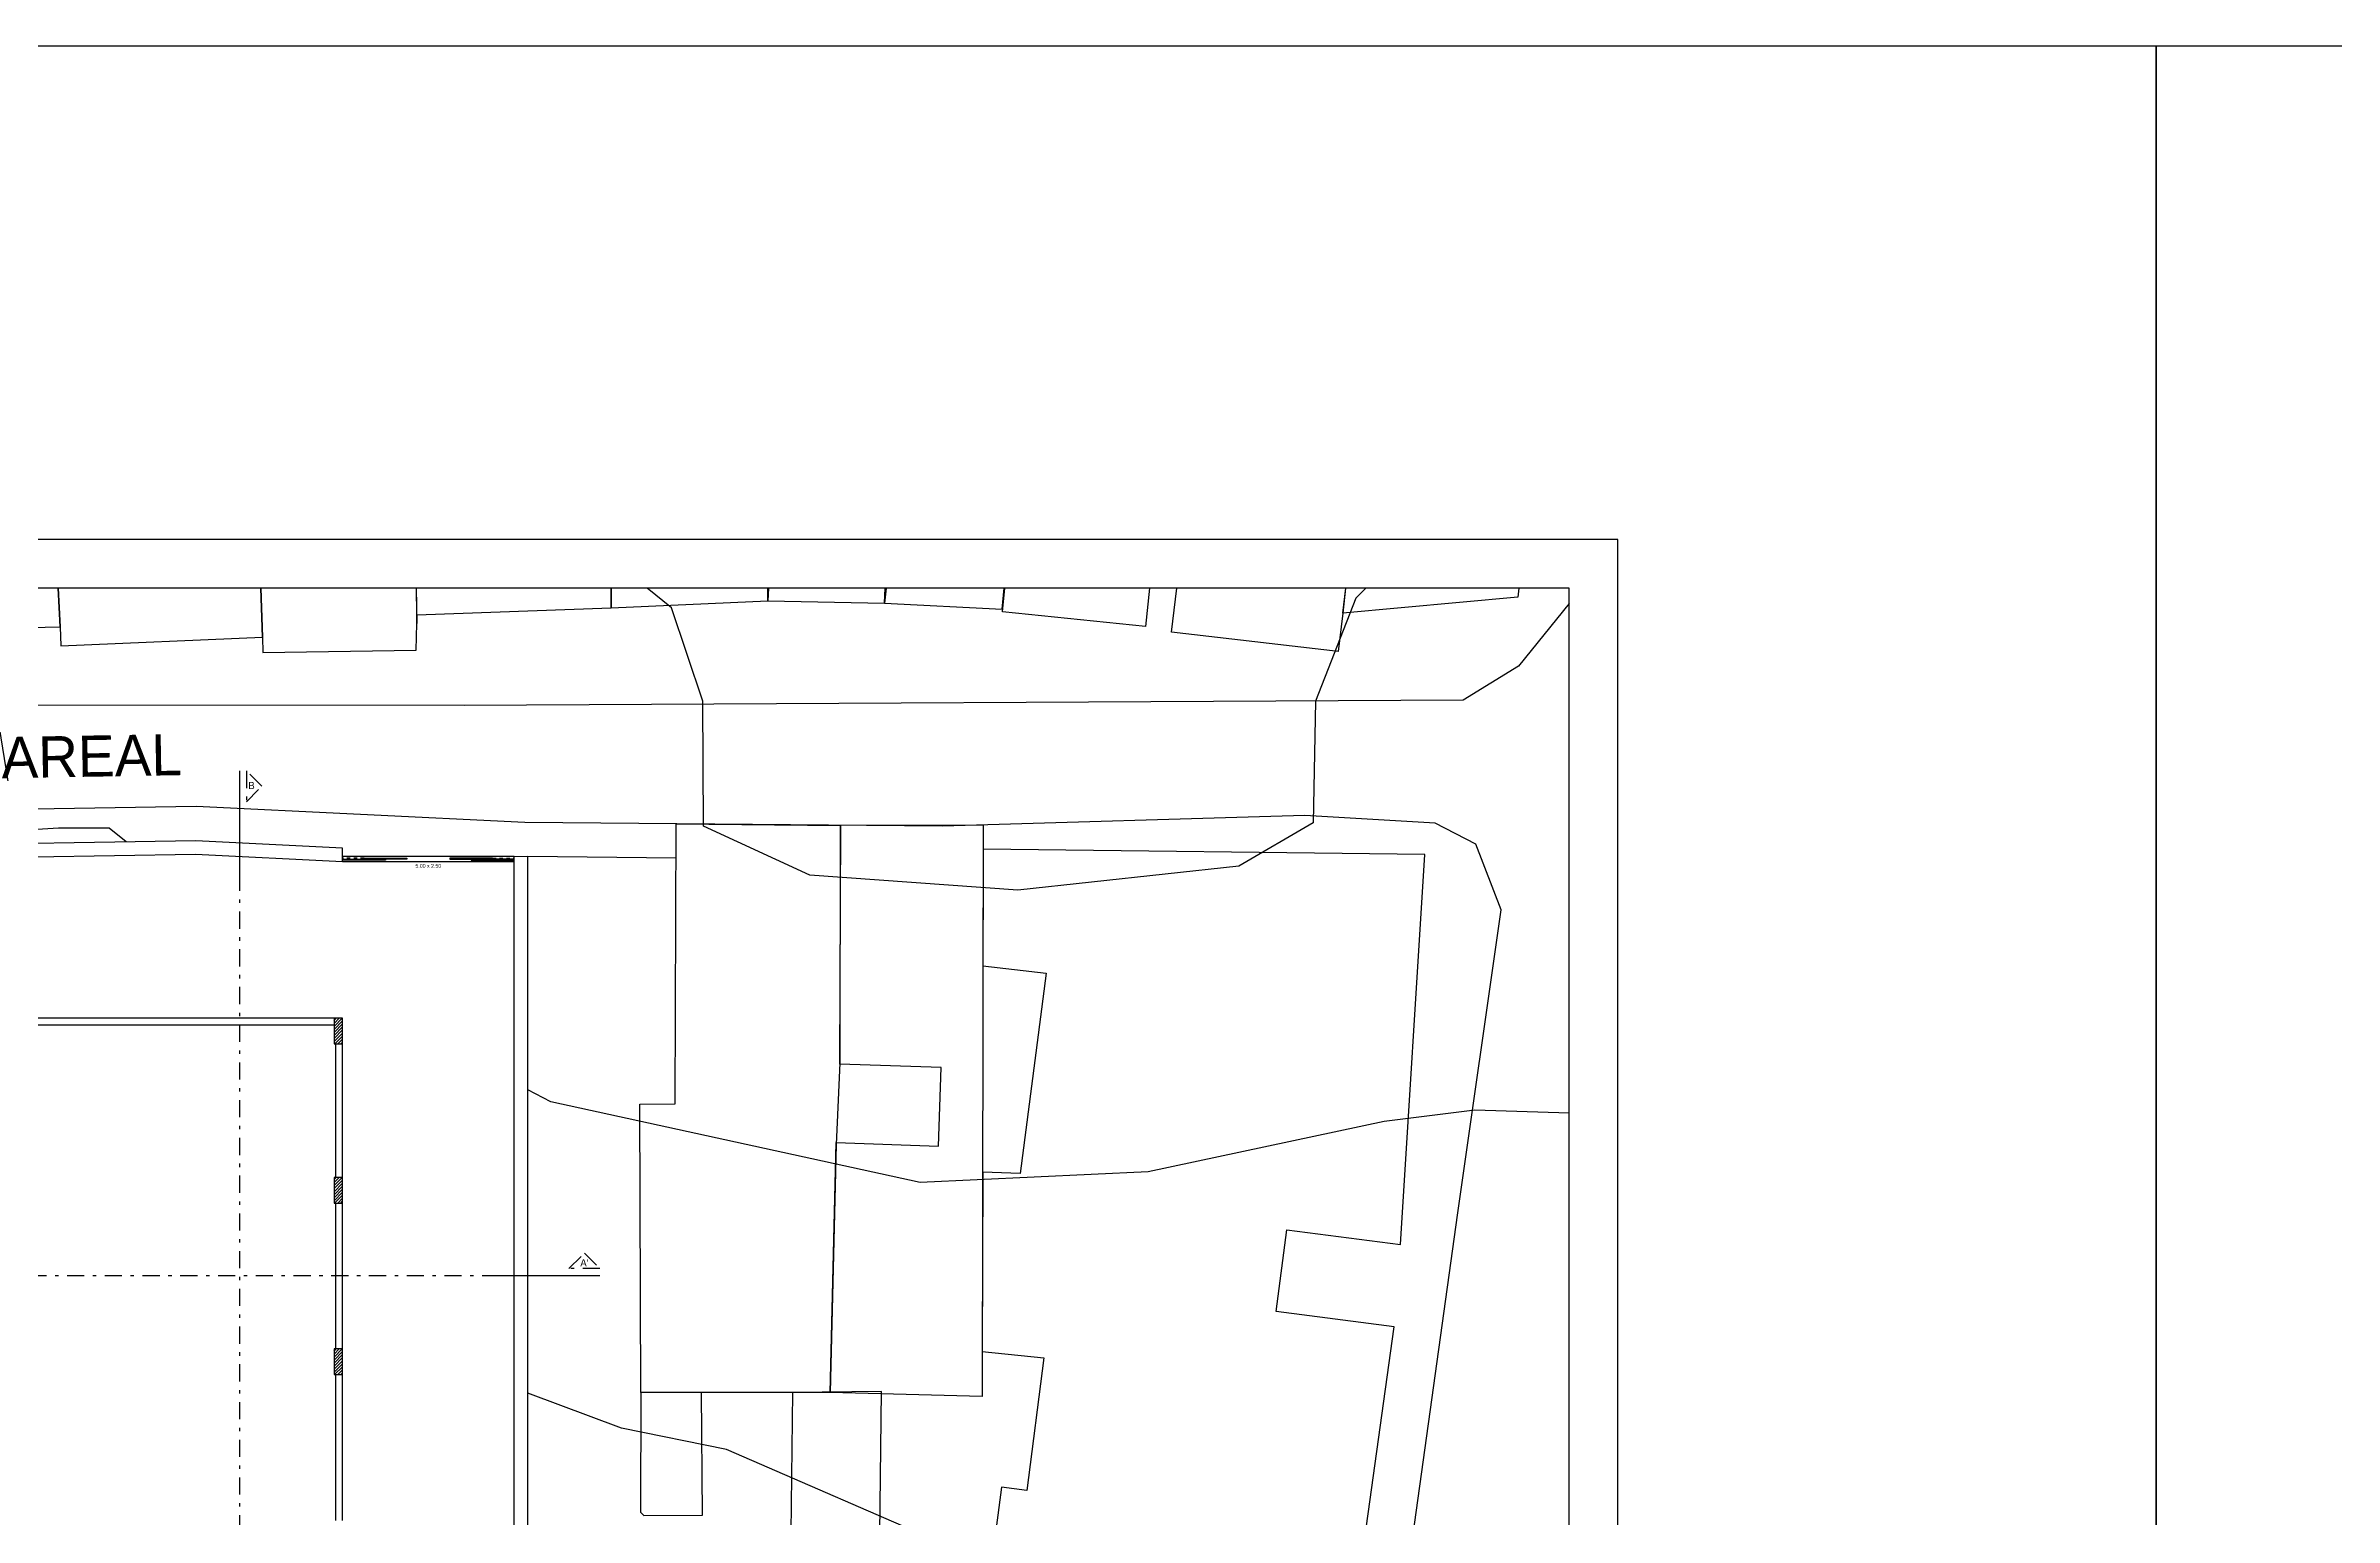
# Model space of a CAD drawing. Header units: millimetres. Extents: x 387 to 811, y 539 to 827.
# Drawn here: x 636.7 to 703.4, y 783.6 to 826.5 of the extents above; entities that cross this region are included whole.
import ezdxf
from ezdxf.enums import TextEntityAlignment as Align

# ---------------------------------------------------------------- set-up
doc = ezdxf.new("R2010")
doc.units = ezdxf.units.MM
doc.linetypes.add('DASHDOT', pattern=[1, 0.5, -0.25, 0, -0.25])
doc.linetypes.add('HIDDEN', pattern=[9.525, 6.35, -3.175])
for name, color, linetype in [('12', 115, 'Continuous'), ('7', 8, 'Continuous'), ('CORTE_PAPEL', 7, 'Continuous'), ('cuvas de nível', 51, 'Continuous'), ('ESQUADRIAS', 6, 'Continuous'), ('FORMATO', 6, 'Continuous'), ('LINHA DE CORTE', 1, 'DASHDOT'), ('MOBILIARIO', 3, 'Continuous'), ('PAREDES EM CORTE', 5, 'Continuous'), ('pilar', 4, 'Continuous'), ('TEXTO', 4, 'Continuous')]:
    doc.layers.add(name, color=color, linetype=linetype)

msp = doc.modelspace()

# ---------------------------------------------------------------- hatches: boundary and pattern name
at = {"layer": 'pilar'}
h = msp.add_hatch(dxfattribs=at)
h.set_pattern_fill('ANSI31', color=8, scale=0.5, style=0)
h.set_pattern_definition([(45, (-442.45881, 877.21243), (-0.044194174, 0.044194174), [])])
h.paths.add_polyline_path([(645.314, 798.16), (645.064, 798.16), (645.064, 797.41), (645.314, 797.41)])
h = msp.add_hatch(dxfattribs=at)
h.set_pattern_fill('ANSI31', color=8, scale=0.5, style=0)
h.set_pattern_definition([(45, (-442.45881, 872.57177), (-0.044194174, 0.044194174), [])])
h.paths.add_polyline_path([(645.314, 793.519), (645.064, 793.519), (645.064, 792.769), (645.314, 792.769)])
h = msp.add_hatch(dxfattribs=at)
h.set_pattern_fill('ANSI31', color=8, scale=0.5, style=0)
h.set_pattern_definition([(45, (-442.45881, 867.57177), (-0.044194174, 0.044194174), [])])
h.paths.add_polyline_path([(645.314, 788.519), (645.064, 788.519), (645.064, 787.769), (645.314, 787.769)])

# ---------------------------------------------------------------- linework, layer by layer
at = {"color": 2}
for points in [[(585.81, 826.512), (698.178, 826.512), (698.178, 669.51), (585.81, 669.51)], [(698.178, 826.512), (810.545, 826.512), (810.545, 669.51), (698.178, 669.51)]]:
    msp.add_lwpolyline(points, close=True, dxfattribs=at)
at = {"layer": '12', "elevation": 54}
for points in [[(681.072, 810.249), (679.588, 808.423), (677.978, 807.433), (648.858, 807.273), (620.928, 807.293), (599.804, 807.763)], [(679.088, 801.323), (679.088, 801.323), (678.348, 803.233), (677.158, 803.843), (673.368, 804.073), (662.798, 803.763), (650.628, 803.863), (641.048, 804.333), (624.488, 804.063), (614.318, 804.153), (599.804, 804.583)], [(655.034, 802.827), (650.714, 802.871)]]:
    msp.add_lwpolyline(points, dxfattribs=at)
at = {"layer": '12'}
msp.add_polyline3d([(673.948, 764.423, 113.37), (675.308, 774.383, 113.83), (677.828, 792.483, 114.25), (679.088, 801.323, 114.69)], dxfattribs=at)
at = {"layer": '7'}
for p, q in [((650.314, 802.872, -20.473), (645.314, 802.872, 54)), ((650.314, 802.722, -20.473), (645.314, 802.722, 54))]:
    msp.add_line(p, q, dxfattribs=at)
at = {"layer": '7', "linetype": 'HIDDEN', "ltscale": 0.0075}
for p, q in [((645.939, 802.827, -20.473), (645.314, 802.827, -20.473)), ((649.689, 802.827, -20.473), (650.314, 802.827, -20.473))]:
    msp.add_line(p, q, dxfattribs=at)
at = {"layer": '7'}
for points in [[(629.154, 810.699, 123.268), (629.178, 809.393, 123.35), (637.078, 809.573, 124.89), (637.023, 810.699, 124.749)], [(637.023, 810.699, 124.749), (637.078, 809.573, 124.89), (637.098, 809.013, 124.89)], [(637.098, 809.013, 124.89), (642.978, 809.273, 124.12), (642.935, 810.699, 124.015)], [(642.935, 810.699, 124.015), (642.978, 809.273, 124.12), (642.988, 808.823, 124.63)], [(642.988, 808.823, 124.63), (647.458, 808.893, 123.99), (647.478, 809.673, 123.67), (647.478, 809.923, 123.86), (647.465, 810.699, 123.833)], [(647.46, 810.699, 123.656), (647.478, 809.673, 123.67)], [(647.478, 809.673, 123.67), (647.478, 809.923, 123.86), (653.148, 810.123, 123.81), (653.148, 810.699, 123.871)], [(653.148, 810.699, 118.778), (653.148, 810.123, 118.7)], [(653.148, 810.123, 118.7), (657.708, 810.333, 118.75), (657.712, 810.699, 118.798)], [(657.733, 810.699, 121.648), (657.708, 810.333, 121.65)], [(657.708, 810.333, 121.65), (661.108, 810.263, 121.62), (661.135, 810.699, 121.608)], [(661.163, 810.699, 119.064), (661.108, 810.263, 119.01), (661.108, 810.263, 119.32), (664.538, 810.083, 119.28), (664.602, 810.699, 119.645)], [(668.831, 810.699, 121.628), (668.718, 809.583, 121.25), (664.548, 810.013, 121.3), (664.618, 810.699, 121.532)], [(674.553, 810.699, 119.198), (674.468, 809.973, 119.19), (674.338, 808.853, 119.73), (669.478, 809.413, 119.76), (669.635, 810.699, 119.741)], [(679.602, 810.699, 118.483), (679.568, 810.433, 118.43), (674.468, 809.973, 119.19), (674.554, 810.699, 119.343)]]:
    msp.add_polyline3d(points, dxfattribs=at)
for points in [[(653.978, 795.653, 122.37), (655.008, 795.663, 122.06), (655.038, 803.823, 121.5), (659.818, 803.783, 121.96), (659.808, 796.863, 121.39), (659.698, 794.483, 121.23), (659.528, 787.253, 121.88), (654.008, 787.253, 121.93)], [(659.698, 794.533, 121.23), (662.688, 794.433, 121.41), (662.758, 796.723, 121.36), (659.808, 796.823, 121.39), (659.838, 803.788, 122.166), (659.838, 803.788, 122.166), (663.988, 803.798, 54), (663.958, 787.133, 122.44), (659.528, 787.253, 121.77)], [(675.968, 789.163, 135.19), (672.528, 789.613, 135.22), (672.838, 791.993, 135.27), (676.148, 791.563, 135.24), (676.858, 802.933, 135.63), (663.987, 803.092, 122.134), (663.981, 799.684, 135.21), (665.828, 799.473, 135.2), (665.068, 793.633, 136.51), (663.978, 793.673, 136.52), (663.958, 788.443, 137.93), (665.758, 788.263, 137.91), (665.258, 784.393, 134.99), (664.518, 784.493, 135), (663.658, 777.893, 135.73), (668.898, 777.213, 135.39), (668.698, 775.633, 135.43), (673.998, 774.973, 135.48)], [(655.778, 787.253, 117.32), (654.008, 787.253, 117.04), (653.998, 783.763, 117.1), (654.098, 783.663, 117), (655.808, 783.673, 117.19)], [(661.028, 787.273, 117.96), (658.428, 787.253, 118.18), (658.318, 778.273, 118.06), (660.918, 778.173, 118.04)]]:
    msp.add_polyline3d(points, close=True, dxfattribs=at)
at = {"layer": 'CORTE_PAPEL', "elevation": 74.516}
msp.add_lwpolyline([(598.388, 684.72), (682.488, 684.72), (682.488, 812.115), (598.388, 812.115)], close=True, dxfattribs=at)
at = {"layer": 'cuvas de nível'}
for points in [[(639.005, 803.3, 116), (638.508, 803.703, 116), (637.038, 803.703, 116), (635.798, 803.623, 116), (634.918, 809.043, 116), (632.168, 810.143, 116), (631.778, 810.699, 116)], [(675.14, 810.699, 117), (674.848, 810.403, 117), (673.678, 807.403, 117), (673.608, 803.853, 117), (671.438, 802.593, 117), (664.998, 801.893, 117), (658.938, 802.333, 117), (655.838, 803.763, 117), (655.818, 807.403, 117), (654.898, 810.123, 117), (654.197, 810.699, 117)], [(681.072, 795.394, 116), (678.318, 795.483, 116), (675.678, 795.153, 116), (668.798, 793.683, 116), (662.148, 793.373, 116), (651.388, 795.723, 116), (650.714, 796.077, 116)], [(681.072, 765.014, 115), (677.158, 765.883, 115), (672.838, 766.973, 115), (672.568, 769.783, 115), (670.478, 777.683, 115), (667.858, 779.813, 115), (663.088, 782.733, 115), (656.508, 785.583, 115), (653.448, 786.213, 115), (650.714, 787.231, 115)]]:
    msp.add_polyline3d(points, dxfattribs=at)
at = {"layer": 'ESQUADRIAS', "elevation": -20.473}
for points in [[(646.564, 802.767), (645.314, 802.767), (645.314, 802.797), (646.564, 802.797)], [(647.189, 802.797), (645.939, 802.797), (645.939, 802.827), (647.189, 802.827)], [(648.439, 802.797), (649.689, 802.797), (649.689, 802.827), (648.439, 802.827)], [(649.064, 802.767), (650.314, 802.767), (650.314, 802.797), (649.064, 802.797)]]:
    msp.add_lwpolyline(points, close=True, dxfattribs=at)
at = {"layer": 'FORMATO', "elevation": 74.516}
msp.add_lwpolyline([(599.804, 693.215), (681.072, 693.215), (681.072, 810.699), (599.804, 810.699)], close=True, dxfattribs=at)
at = {"layer": 'LINHA DE CORTE', "color": 0, "linetype": 'Continuous'}
for p, q in [((642.314, 805.371, 54), (642.314, 802.371, 54)), ((649.814, 790.66, 54), (652.814, 790.66, 54))]:
    msp.add_line(p, q, dxfattribs=at)
at = {"layer": 'LINHA DE CORTE'}
for p, q in [((642.314, 802.371, 54), (642.314, 731.963, 54)), ((609.784, 790.66, 54), (649.814, 790.66, 54))]:
    msp.add_line(p, q, dxfattribs=at)
at = {"layer": 'LINHA DE CORTE', "color": 4, "elevation": 54}
for points in [[(642.964, 804.921), (642.514, 805.371), (642.514, 804.471)], [(652.364, 791.31), (652.814, 790.86), (651.914, 790.86)]]:
    msp.add_lwpolyline(points, close=True, dxfattribs=at)
at = {"layer": 'MOBILIARIO'}
for p, q in [((645.314, 802.722, 54), (645.314, 803.123, 54)), ((650.314, 773.31, 54), (650.314, 802.889, 54)), ((650.314, 802.889, 54), (650.714, 802.871, 54)), ((650.714, 772.91, 54), (650.714, 802.871, 54))]:
    msp.add_line(p, q, dxfattribs=at)
at = {"layer": 'MOBILIARIO', "elevation": 54}
for points in [[(645.314, 803.123), (641.032, 803.333), (624.492, 803.063), (615.314, 803.161), (615.314, 803.161)], [(645.314, 802.722), (641.025, 802.933), (624.493, 802.663), (615.314, 802.745)]]:
    msp.add_lwpolyline(points, dxfattribs=at)
at = {"layer": 'PAREDES EM CORTE'}
for p, q in [((645.064, 798.16, 54), (635.689, 798.16, 54)), ((645.064, 797.96, 54), (635.689, 797.96, 54)), ((645.114, 793.519, 54), (645.114, 797.41, 54)), ((645.314, 793.519, 54), (645.314, 797.41, 54)), ((645.114, 788.519, 54), (645.114, 792.769, 54)), ((645.314, 788.519, 54), (645.314, 792.769, 54)), ((645.114, 783.519, 54), (645.114, 787.769, 54)), ((645.314, 783.519, 54), (645.314, 787.769, 54))]:
    msp.add_line(p, q, dxfattribs=at)
at = {"layer": 'pilar', "elevation": 54}
for points in [[(645.064, 797.41), (645.314, 797.41), (645.314, 798.16), (645.064, 798.16)], [(645.064, 792.769), (645.314, 792.769), (645.314, 793.519), (645.064, 793.519)], [(645.064, 787.769), (645.314, 787.769), (645.314, 788.519), (645.064, 788.519)]]:
    msp.add_lwpolyline(points, close=True, dxfattribs=at)

# ---------------------------------------------------------------- texts
at = {"layer": 'LINHA DE CORTE'}
for s, p in [('B', (642.659, 804.778, 54)), ("A'", (652.364, 790.86, 54))]:
    msp.add_text(s, height=0.21, dxfattribs=at).set_placement(p, align=Align.BOTTOM_CENTER)
at = {"layer": 'TEXTO'}
msp.add_text('AREAL', height=1.2, rotation=1, dxfattribs=at).set_placement((635.381, 805.156, 54))
msp.add_text('5.00 x 2.50', height=0.11, dxfattribs=at).set_placement((647.814, 802.602, 16.763), align=Align.MIDDLE_CENTER)

doc.saveas('drawing.dxf')
